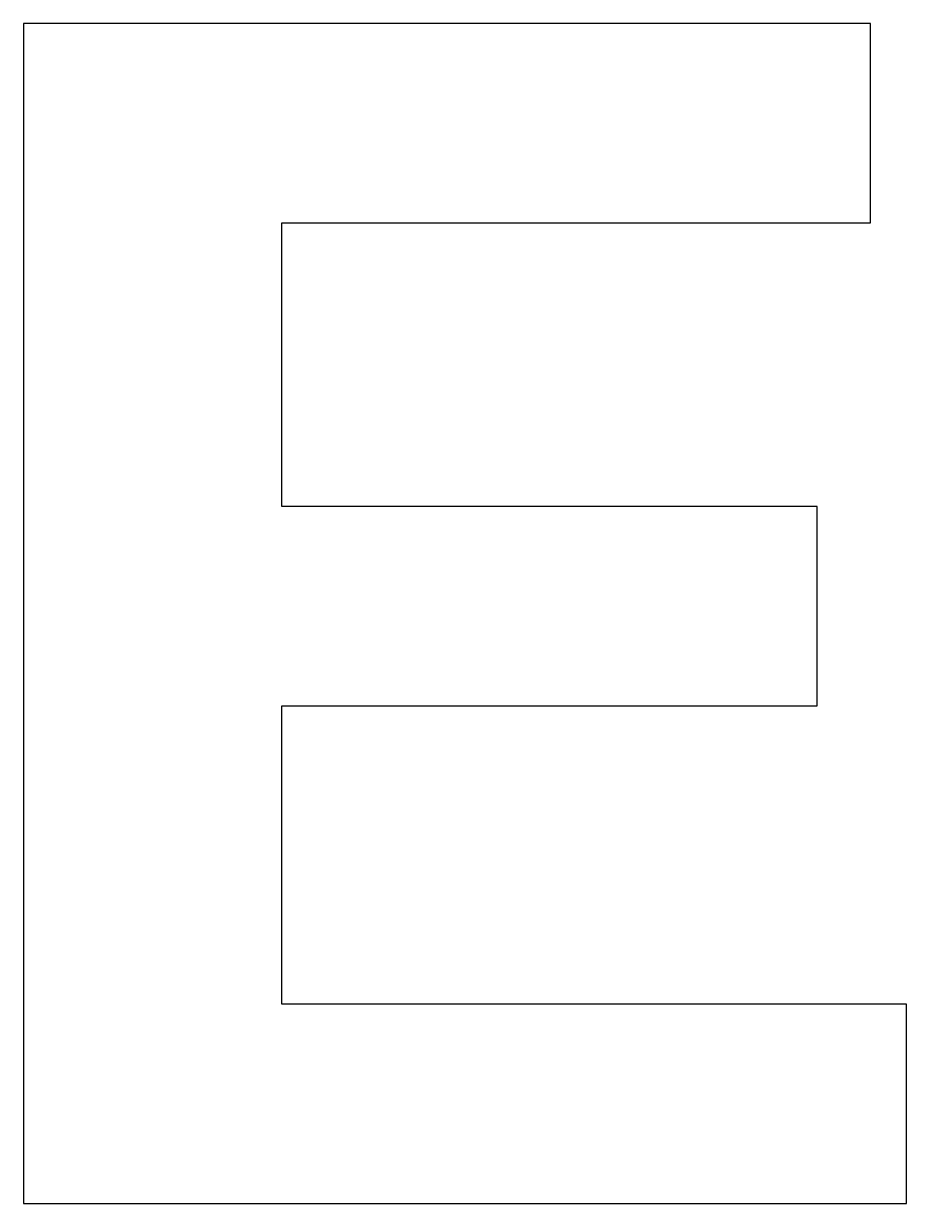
# Model space of a CAD drawing. Header units: metres. Extents: x -29.8 to 35.2, y -84.9 to 2.
import ezdxf

# ---------------------------------------------------------------- set-up
doc = ezdxf.new("R2010")
doc.units = ezdxf.units.M

msp = doc.modelspace()

# ---------------------------------------------------------------- linework, layer by layer
for p, q in [((32.5244, 1.99879), (-29.8364, 1.99879)), ((-29.8364, 1.99879), (-29.8364, -84.9062)), ((32.5244, -12.6891), (32.5244, 1.99879)), ((-10.8317, -33.5616), (-10.8317, -12.6891)), ((-10.8317, -12.6891), (32.5244, -12.6891)), ((28.5943, -33.5616), (-10.8317, -33.5616)), ((28.5943, -48.2505), (28.5943, -33.5616)), ((-10.8317, -70.2183), (-10.8317, -48.2505)), ((-10.8317, -48.2505), (28.5943, -48.2505)), ((35.1654, -70.2183), (-10.8317, -70.2183)), ((35.1654, -84.9062), (35.1654, -70.2183)), ((-29.8364, -84.9062), (35.1654, -84.9062))]:
    msp.add_line(p, q)

doc.saveas('drawing.dxf')
